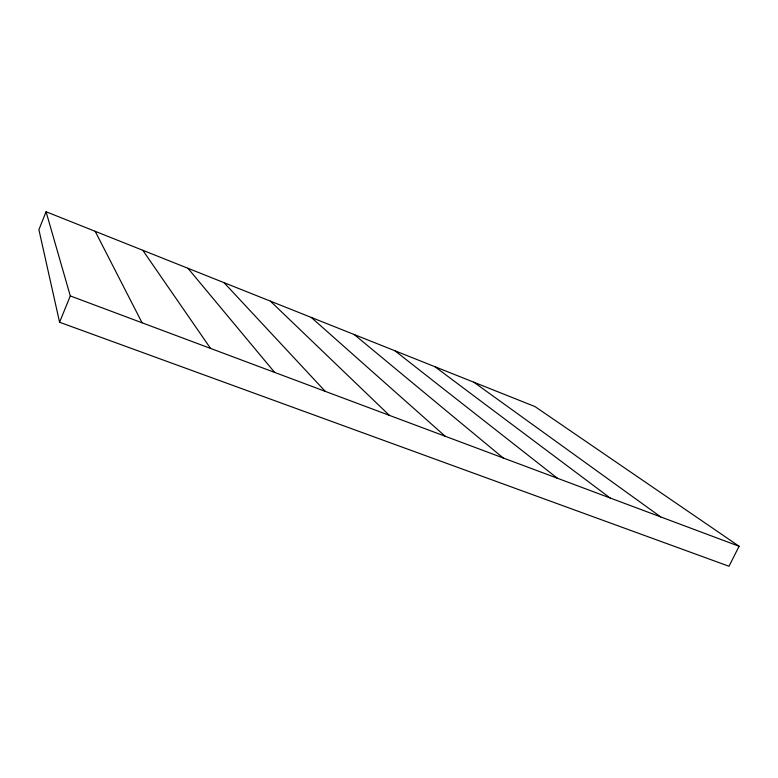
<?xml version="1.0" encoding="UTF-8"?>
<svg xmlns="http://www.w3.org/2000/svg" width="778" height="778" viewBox="0 0 778 778"><rect width="100%" height="100%" fill="white"/><g stroke="black" fill="none" stroke-linecap="round" stroke-linejoin="round"><path stroke-width="1.17" d="M46.067 211.742L38.9 229.704L59.585 322.248L728.996 566.258L739.1 546.263L534.972 406.573L46.067 211.742L70.292 295.922L59.585 322.248M70.292 295.922L739.1 546.263M473.89 382.231L660.765 516.942M434.99 366.73L610.137 497.988M394.932 350.771L557.398 478.256M354.253 334.559L503.201 457.96M311.249 317.424L445.191 436.244M270.404 301.144L389.389 415.364M224.064 282.677L325.253 391.353M187.955 268.284L274.644 372.409M142.782 250.283L210.556 348.418M95.188 231.319L142.063 322.782"/></g></svg>
